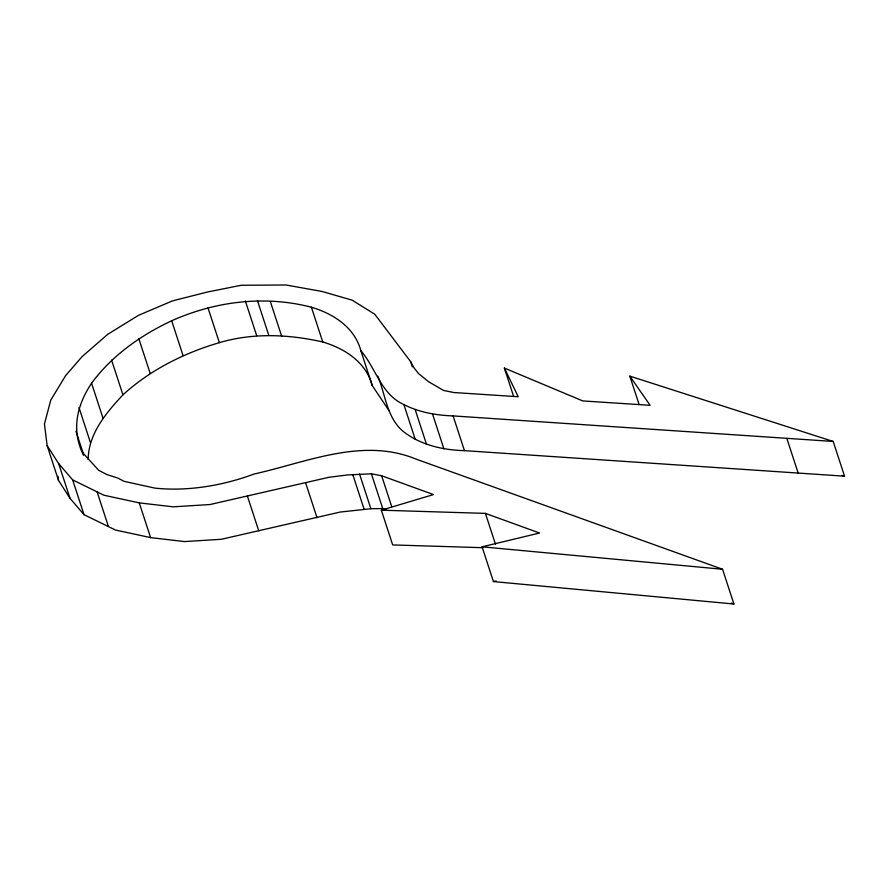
<?xml version="1.0" encoding="UTF-8"?>
<svg xmlns="http://www.w3.org/2000/svg" width="889" height="889" viewBox="0 0 889 889"><rect width="100%" height="100%" fill="white"/><g stroke="black" fill="none" stroke-linecap="round" stroke-linejoin="round"><path stroke-width="1.33" d="M83.533 455.279C71.087 430.276 76.632 405.74 91.567 383.215C112.07 355.433 140.684 335.32 171.688 320.773C215.538 301.182 264.755 295.137 311.383 307.205A144.251 83.766 -18.1 0 1 360.856 350.722C375.991 368.29 381.114 394.394 403.873 404.562C419.097 412.352 436.143 415.319 453.101 415.908L833.193 441.444L844.55 476.182L464.458 450.645C442.711 450.078 420.397 444.978 403.006 431.276C386.804 417.541 385.482 394.76 377.892 376.225M88.189 459.491C88.467 433.643 106.224 412.796 122.938 394.838C150.363 369.824 183.945 353.066 219.372 342.654C253.232 332.619 288.703 334.331 322.74 341.954A144.251 83.766 -18.1 0 1 372.202 385.47L389.249 410.974M482.883 547.702L392.694 544.924L381.337 510.186L433.521 494.573L381.637 475.759L371.391 473.804L347.577 474.948L328.897 477.293L210.004 504.53L173.222 506.841L139.251 502.874L104.013 495.251L72.665 479.916L58.652 463.58L47.15 445.667L44.45 424.02L50.751 400.139L65.608 375.636L82.01 356.689L107.713 334.331L138.562 315.295L172.466 300.893L207.104 292.092L241.163 285.269L286.014 284.991L322.218 291.503L352.122 300.16L374.747 314.217L410.696 361.734L414.018 367.89L418.63 373.636L428.387 381.592L443.544 390.449L453.69 392.516L518.22 396.727L504.363 368.057L582.751 400.928L650.115 405.317L629.823 376.125L833.193 441.444M47.15 445.667L58.507 480.404L70.009 498.329L84.022 514.664L115.37 530L150.608 537.612L184.579 541.579L221.361 539.279L340.254 512.042L370.891 508.73L382.748 508.552L386.582 509.286M82.688 452.701L98.657 470.281L106.869 474.559L117.859 478.082L124.116 481.349L154.808 488.094A144.251 83.766 -18.1 0 0 254.143 474.004C306.383 462.447 362.534 437.077 415.785 459.013L722.557 569.26L733.914 604.009L493.428 581.573L482.071 546.824L539.567 533.022L485.405 513.386L381.337 510.186M493.428 581.573L496.095 580.928M482.071 546.824L722.557 569.26M841.905 475.337L844.55 476.182M731.358 603.064L733.914 604.009M786.887 438.544L798.244 473.281M629.823 376.125L639.08 404.439M504.363 368.057L513.62 396.361M485.405 513.386L495.495 544.268M453.101 415.908L464.458 450.645M432.565 414.152L443.922 448.889M410.696 361.734L412.385 366.879M415.141 409.507L426.498 444.256M403.873 404.562L415.23 439.31M360.856 350.722L372.202 385.47M381.637 475.759L391.727 506.641M371.391 473.804L382.748 508.552M311.383 307.205L322.74 341.954M359.534 473.981L370.891 508.73M352.789 474.582L364.146 509.33M270.434 301.816L281.791 336.564M257.443 300.604L268.8 335.353M305.694 483.038L317.051 517.776M245.308 300.86L256.665 335.609M208.015 307.916L219.372 342.654M247.409 496.084L258.766 530.833M171.688 320.773L183.045 355.522M138.795 338.576L150.152 373.313M111.581 360.089L122.938 394.838M139.251 502.874L150.608 537.612M91.567 383.215L102.924 417.952M79.021 407.629L90.378 442.378M97.034 491.639L108.38 526.388M75.987 431.332L83.555 454.501M72.665 479.916L84.022 514.664M58.652 463.58L70.009 498.329M57.996 476.348L58.507 480.404"/></g></svg>
